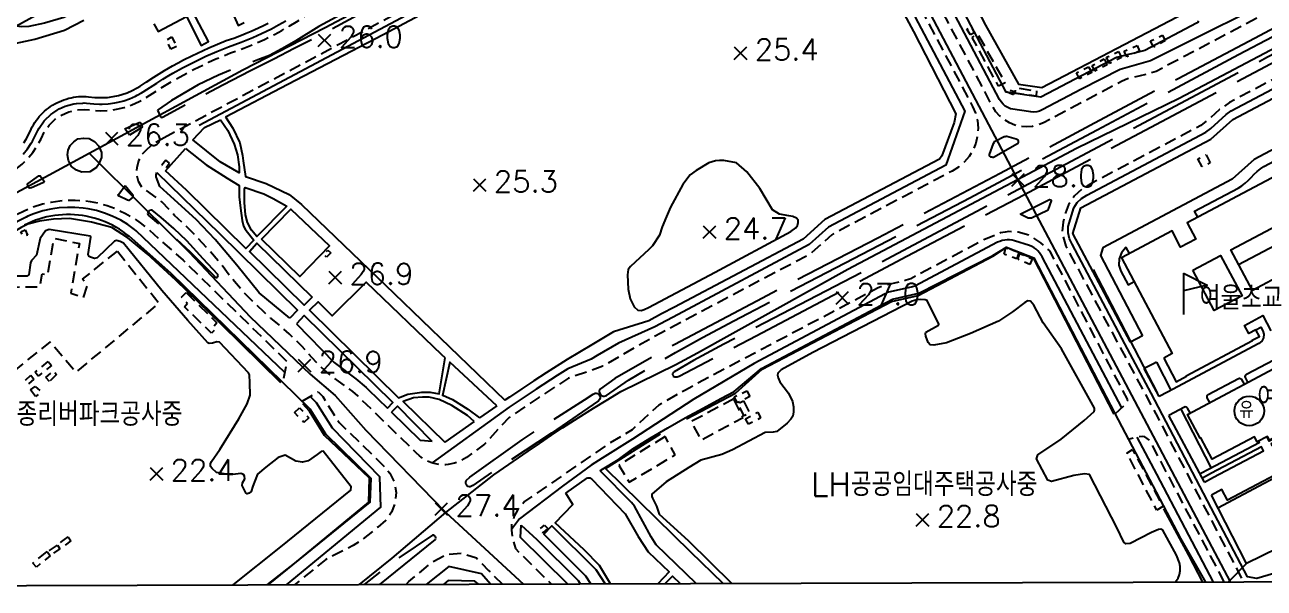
# Model space of a CAD drawing. Header units: millimetres. Extents: x 224638 to 227100, y 430787 to 433573.
# Drawn here: x 225018 to 225541, y 430787 to 431025 of the extents above; entities that cross this region are included whole.
import ezdxf

# ---------------------------------------------------------------- set-up
doc = ezdxf.new("R2010")
doc.units = ezdxf.units.MM
doc.linetypes.add('50M10', pattern=[60, 50, -10])
doc.linetypes.add('5M2P5', pattern=[7.5, 5, -2.5])
for name, color, linetype in [('A0013110', 1, 'Continuous'), ('A0013118', 1, 'Continuous'), ('A0023210', 7, 'Continuous'), ('A0033324', 1, '5M2P5'), ('A0033327', 32, 'Continuous'), ('A0053326', 32, 'Continuous'), ('B0014111', 7, 'Continuous'), ('B0014114', 7, '5M2P5'), ('B0014116', 7, '5M2P5'), ('B0014118', 7, '5M2P5'), ('B0014411', 7, 'Continuous'), ('B0014412', 7, 'Continuous'), ('B0024120', 3, 'B0024120'), ('C0523121', 1, '50M10'), ('F0017114', 7, 'Continuous'), ('F0027132', 7, 'Continuous'), ('F0027217', 7, 'Continuous'), ('H0017334', 7, 'Continuous'), ('H0049140', 7, 'Continuous'), ('H0049231', 7, 'Continuous')]:
    doc.layers.add(name, color=color, linetype=linetype)
doc.styles.add('GHS', font='romans', dxfattribs={"bigfont": 'ngsw.shx'})
doc.styles.add('HIST', font='romans.shx', dxfattribs={"bigfont": 'ngsw.shx'})
doc.styles.add('ngsw', font='romans.shx', dxfattribs={"bigfont": 'ngsw.shx'})
doc.linetypes.add('B0024120', pattern='A,10,-1.75,[133,ltypeshp.shx,S=0.75,R=0,X=0,Y=0],-3.25', length=15)

# ---------------------------------------------------------------- blocks, each defined once
blk = doc.blocks.new('B0014411')
at = {"layer": 'B0014411'}
for points in [[(0, 17.5), (10, 12.5), (0, 10)], [(0, 17.5), (0, 0)]]:
    blk.add_lwpolyline(points, dxfattribs=at)
blk = doc.blocks.new('B0014412')
at = {"layer": 'B0014412'}
blk.add_circle((0, 0), 6.25, dxfattribs=at)
at = {"layer": 'B0014412', "style": 'GHS'}
blk.add_text('유', height=7, dxfattribs=at).set_placement((-4.215, -3.007))
blk = doc.blocks.new('F0027217')
at = {"layer": 'F0027217'}
for p, q in [((-2.652, 2.652), (2.652, -2.652)), ((-2.652, -2.652), (2.652, 2.652))]:
    blk.add_line(p, q, dxfattribs=at)

msp = doc.modelspace()

# ---------------------------------------------------------------- linework, layer by layer
at = {"layer": 'A0013110', "flags": 128}
for points in [[(225102.992, 430986.182), (225129.269, 430999.872), (225169.539, 431020.807), (225327.701, 431104.923)], [(225375.446, 431055.121), (225393.192, 431022.1), (225410.94, 430987.329), (225410.322, 430983.769), (225405.072, 430969.684), (225404.067, 430968.335), (225355.809, 430942.862), (225346.598, 430934.608), (225292.308, 430905.95), (225286.93, 430903.082), (225281.575, 430900.168), (225266.589, 430895.441), (225257.459, 430890.08), (225252.278, 430886.956), (225247.123, 430883.79), (225238.167, 430878.144), (225233.086, 430874.859), (225228.034, 430871.531), (225222.723, 430867.967), (225220.858, 430866.691)], [(225513.326, 431026.381), (225512.86, 431025.804), (225512.497, 431025.559), (225490.717, 431014.081), (225478.702, 431011.14), (225446.888, 430994.375), (225432.258, 430996.459), (225413.298, 431032.436)], [(225017.923, 430975.185), (225018.901, 430976.711), (225019.779, 430978.297), (225020.994, 430980.9), (225021.477, 430981.843), (225022, 430982.765), (225022.562, 430983.663), (225023.163, 430984.536), (225023.801, 430985.382), (225024.475, 430986.199), (225025.184, 430986.987), (225025.926, 430987.743), (225026.701, 430988.467), (225027.505, 430989.156), (225028.339, 430989.81), (225029.2, 430990.427), (225030.088, 430991.007), (225030.999, 430991.547), (225031.933, 430992.048), (225032.888, 430992.508), (225033.861, 430992.926), (225034.852, 430993.302), (225035.859, 430993.634), (225036.878, 430993.922), (225037.909, 430994.167), (225038.95, 430994.366), (225039.998, 430994.52), (225041.052, 430994.629), (225042.11, 430994.692), (225043.17, 430994.709), (225044.229, 430994.681), (225045.286, 430994.606), (225047.873, 430994.317), (225049.414, 430994.226), (225051.73, 430994.235), (225053.27, 430994.339), (225055.565, 430994.641), (225057.831, 430995.115), (225059.319, 430995.527), (225061.507, 430996.284), (225063.632, 430997.205), (225065.68, 430998.284), (225066.997, 430999.089), (225069.472, 431000.756), (225072.793, 431002.887), (225077.29, 431005.617), (225080.713, 431007.58), (225083.019, 431008.847), (225085.342, 431010.081), (225088.859, 431011.87), (225093.607, 431014.137), (225096.004, 431015.22), (225099.629, 431016.779), (225103.286, 431018.26), (225106.499, 431019.35), (225109.678, 431020.533), (225111.778, 431021.373), (225113.861, 431022.253), (225116.952, 431023.649), (225118.99, 431024.63), (225121.009, 431025.65)], [(225484.65, 430891.068), (225460.399, 430937.009), (225463.74, 430947.819), (225518.578, 430976.766), (225527.79, 430985.021), (225576.146, 431010.546)], [(225089.171, 430976.384), (225094.111, 430981.591), (225100.898, 430984.849)], [(225077.694, 430963.42), (225086.119, 430972.785)], [(225130.115, 430901.311), (225117.234, 430911.903), (225107.842, 430923.56), (225098.639, 430934.366), (225090.583, 430942.858), (225078.449, 430953.88), (225075.367, 430956.806), (225074.111, 430959.717), (225073.812, 430960.771), (225073.757, 430961.627), (225074.002, 430962.629)], [(225120.965, 430788.85), (225163.944, 430823.727), (225164.399, 430833.716), (225145.262, 430852.376), (225138.765, 430862.901), (225079.974, 430920.227), (225063.604, 430934.746), (225062.329, 430935.831), (225061.01, 430936.862), (225059.649, 430937.838), (225058.249, 430938.757), (225056.812, 430939.617), (225055.341, 430940.417), (225053.838, 430941.156), (225052.306, 430941.832), (225050.747, 430942.444), (225049.164, 430942.991), (225047.56, 430943.472), (225045.938, 430943.886), (225044.299, 430944.233), (225042.648, 430944.512), (225040.987, 430944.722), (225039.318, 430944.863), (225037.645, 430944.936), (225035.97, 430944.939), (225034.297, 430944.873), (225032.628, 430944.738), (225030.966, 430944.534), (225029.313, 430944.261), (225027.674, 430943.92), (225026.05, 430943.512), (225024.444, 430943.037), (225022.859, 430942.496), (225021.298, 430941.89), (225019.763, 430941.22), (225018.257, 430940.488)], [(225261.274, 430837.246), (225268.695, 430841.658), (225274.801, 430846.231), (225282.115, 430850.65), (225289.484, 430854.976), (225296.907, 430859.209), (225304.383, 430863.348), (225311.911, 430867.392), (225317.59, 430870.362), (225329.013, 430880.095), (225384.303, 430909.28), (225395.389, 430911.739), (225426.6, 430927.672), (225432.379, 430931.191), (225443.875, 430926.662), (225478.11, 430861.05), (225505.744, 430808.429), (225516.264, 430790.03)], [(225132.874, 430898.875), (225148.796, 430882.514), (225157.926, 430875.715), (225162.299, 430872.067), (225163.16, 430871.238), (225171.319, 430863.283)], [(225496.701, 430868.238), (225490.488, 430880.007)], [(225217.444, 430864.357), (225210.064, 430859.243)], [(225190.119, 430849.29), (225185.198, 430849.75), (225173.058, 430861.587)], [(225207.886, 430857.734), (225195.552, 430849.037)], [(225515.863, 430832.135), (225500.905, 430860.273)], [(225246.471, 430827.477), (225255.716, 430833.969)], [(225546.743, 430804.286), (225533.635, 430797.906), (225518.768, 430826.654)], [(225247.276, 430789.227), (225227.403, 430808.766), (225227.644, 430814.05)], [(225209.741, 430789.115), (225208.087, 430790.423), (225196.928, 430790.609), (225195.033, 430789.071)]]:
    msp.add_lwpolyline(points, dxfattribs=at)
at = {"layer": 'A0013118', "flags": 128}
for points in [[(225072.584, 431055.671), (225075.471, 431049.513), (225047.536, 431034.699), (225034.837, 431028.056), (225026.673, 431025.561), (225020.1, 431024.161), (225017.076, 431024.097), (225014.63, 431024.385), (225030.214, 431032.947), (225053.685, 431045.572)], [(225128.823, 430948.477), (225116.169, 430935.67), (225113.999, 430938.322), (225112.254, 430941.578), (225111.464, 430944.836), (225111.076, 430950.052), (225111.066, 430955.69), (225111.144, 430956.016), (225111.363, 430956.317), (225119.234, 430953.669), (225123.161, 430951.685)], [(225118.226, 430934.538), (225130.545, 430947.235), (225146.855, 430931.778), (225134.297, 430918.791)], [(225139.558, 430910.119), (225136.196, 430906.801), (225113.093, 430929.386), (225116.176, 430932.805)], [(225195.607, 430884.582), (225194.226, 430885.849), (225162.35, 430916.436), (225147.967, 430902.198), (225142.013, 430908.181), (225138.417, 430904.561), (225176.004, 430867.705), (225179.898, 430869.277), (225185.75, 430870.081), (225189.271, 430870.115), (225193.18, 430869.381)]]:
    msp.add_lwpolyline(points, close=True, dxfattribs=at)
for points in [[(225103.623, 431035.311), (225108.384, 431024.59), (225110.835, 431025.954)], [(225072.832, 431025.375), (225074.672, 431022.15), (225086.497, 431028.462), (225092.667, 431016.127), (225095.84, 431017.869), (225089.153, 431030.359)], [(225418.63, 431034.115), (225423.572, 431024.738), (225437.405, 430999.845), (225447.217, 430998.429), (225510.501, 431031.493)], [(225012.746, 431016.812), (225022.586, 431018.871), (225035.065, 431022.612), (225043.31, 431026.828)], [(225100.898, 430984.849), (225104.002, 430980.413), (225106.654, 430974.547), (225107.991, 430970.129), (225108.763, 430965.109), (225108.738, 430962.557), (225100.699, 430967.149), (225089.171, 430976.384)], [(225102.992, 430986.182), (225106.125, 430981.334), (225109.056, 430975.173), (225110.213, 430969.796), (225110.487, 430967.561), (225111.485, 430960.946), (225120.191, 430958.02), (225129.875, 430953.388), (225135.013, 430949.217), (225174.069, 430911.618), (225220.858, 430866.691)], [(225513.033, 430943.764), (225511.674, 430946.329), (225530.08, 430956.084), (225531.561, 430957.067), (225532.974, 430958.147), (225534.311, 430959.319), (225535.568, 430960.577), (225536.766, 430961.909), (225538.07, 430963.137), (225539.472, 430964.253), (225540.962, 430965.248), (225573.084, 430982.273)], [(225086.119, 430972.785), (225094.822, 430965.955), (225103.721, 430960.261), (225108.711, 430957.179), (225108.829, 430952.449), (225109.301, 430947.594), (225109.966, 430942.366), (225110.534, 430940.072), (225111.305, 430938.816), (225113.797, 430935.498), (225114.995, 430934.198), (225111.57, 430930.655), (225086.571, 430955.207), (225077.694, 430963.42)], [(225074.002, 430962.629), (225100.652, 430936.867), (225133.357, 430904.619), (225130.115, 430901.311)], [(225530.268, 430923.852), (225558.737, 430938.94), (225559.029, 430939.174), (225559.215, 430939.498), (225559.269, 430939.868), (225559.184, 430940.232), (225556.622, 430945.067)], [(225484.212, 430928.489), (225482.853, 430931.053), (225482.559, 430930.897), (225480.814, 430928.83), (225479.857, 430926.3), (225479.797, 430923.596), (225480.642, 430921.026), (225483.655, 430915.341), (225486.214, 430916.698)], [(225171.319, 430863.283), (225173.572, 430865.659), (225136.116, 430902.327), (225132.874, 430898.875)], [(225489.761, 430893.777), (225484.65, 430891.068)], [(225537.596, 430896.361), (225539.625, 430897.437), (225540.419, 430895.938), (225540.878, 430894.461), (225540.736, 430892.921), (225540.016, 430891.553), (225538.827, 430890.564), (225500.224, 430870.105), (225496.701, 430868.238)], [(225534.202, 430874.241), (225533.148, 430876.23), (225533.036, 430876.604), (225533.075, 430876.992), (225533.26, 430877.336), (225533.563, 430877.582), (225545.101, 430883.697), (225547.345, 430884.369), (225549.675, 430884.132), (225551.737, 430883.02), (225553.217, 430881.204), (225564.158, 430860.56), (225543.205, 430849.455), (225542.221, 430851.312)], [(225217.444, 430864.357), (225197.64, 430882.715), (225194.551, 430868.725), (225194.688, 430868.753), (225198.752, 430866.923), (225205.159, 430862.858), (225210.064, 430859.243)], [(225495.618, 430882.726), (225494.345, 430882.051), (225490.488, 430880.007)], [(225518.129, 430865.722), (225517.075, 430867.711), (225516.963, 430868.085), (225517.002, 430868.474), (225517.187, 430868.817), (225517.49, 430869.064), (225530.204, 430875.802), (225530.578, 430875.914), (225530.966, 430875.874), (225531.31, 430875.689), (225531.556, 430875.386), (225532.61, 430873.397)], [(225207.886, 430857.734), (225205.041, 430860.285), (225198.468, 430864.432), (225193.133, 430866.989), (225188.833, 430867.974), (225186.047, 430868.023), (225182.278, 430867.633), (225177.904, 430866.129), (225195.552, 430849.037)], [(225190.119, 430849.29), (225175.473, 430864.209), (225173.058, 430861.587)], [(225509.801, 430861.308), (225508.746, 430863.297), (225508.5, 430863.6), (225508.156, 430863.785), (225507.768, 430863.825), (225507.394, 430863.713), (225500.905, 430860.273)], [(225560.427, 430841.969), (225554.209, 430853.702), (225544.037, 430848.311), (225544.458, 430847.517), (225553.923, 430852.533), (225556.921, 430846.875), (225555.684, 430846.219), (225558.073, 430841.71), (225525.627, 430824.513), (225523.237, 430829.022), (225518.768, 430826.654)], [(225538.596, 430849.391), (225538.924, 430848.772), (225517.891, 430837.624), (225514.036, 430835.581)], [(225515.863, 430832.135), (225519.717, 430834.178), (225540.75, 430845.325), (225539.861, 430847.003), (225518.828, 430835.856), (225514.973, 430833.813)], [(225301.45, 430789.389), (225284.68, 430805.75), (225282.558, 430809.042), (225275.527, 430822.076), (225274.2, 430823.56), (225261.171, 430836.752), (225261.274, 430837.246)], [(225255.716, 430833.969), (225256.719, 430833.97), (225257.435, 430833.411), (225271.519, 430818.834), (225276.996, 430809.291), (225281.285, 430802.728), (225290.085, 430794.271), (225285.3, 430789.34)], [(225265.436, 430789.281), (225260.688, 430796.95), (225254.269, 430803.536), (225242.012, 430814.988), (225249.532, 430822.642), (225246.471, 430827.477)], [(225227.644, 430814.05), (225234.244, 430807.931), (225251.68, 430790.712), (225252.6, 430789.243)], [(225257.066, 430789.256), (225254.964, 430792.568), (225237.306, 430810.148), (225240.57, 430813.711), (225259.247, 430795.367), (225263.088, 430789.274)], [(225288.477, 430789.35), (225291.543, 430792.502), (225294.81, 430789.369)]]:
    msp.add_lwpolyline(points, dxfattribs=at)
at = {"layer": 'A0023210', "flags": 128}
for points in [[(224720.206, 430787.653), (225009.918, 430951.529), (225045.536, 430970.832), (225110.318, 431005.942), (225145.071, 431023.805), (225318.41, 431115.567), (225346.945, 431130.611), (225426.929, 431172.781), (225646.639, 431287.271)], [(225346.945, 431130.611), (225375.719, 431076.011), (225437.085, 430959.756), (225526.659, 430790.061)], [(225159.523, 430788.965), (225173.287, 430800.112), (225195.918, 430819.312), (225216.232, 430835.23), (225230.672, 430845.236), (225235.421, 430848.487), (225240.502, 430851.901), (225245.161, 430854.975), (225250.152, 430858.21), (225258.238, 430863.323), (225263.539, 430866.594), (225269.787, 430870.365), (225292.979, 430881.758), (225302.11, 430886.671), (225365.45, 430921.944), (225437.085, 430959.756), (225461.932, 430972.872), (225505.249, 430994.041), (225726.455, 431110.807)], [(225045.536, 430970.832), (225068.188, 430948.351), (225087.65, 430929.037), (225113.434, 430901.81), (225138.713, 430877.715), (225149.228, 430868.611), (225162.243, 430853.975), (225195.165, 430819.986), (225195.918, 430819.312), (225228.726, 430789.171)]]:
    msp.add_lwpolyline(points, dxfattribs=at)
at = {"layer": 'A0033324', "flags": 128}
for points in [[(224682.39, 430787.54), (224682.931, 430789.039), (224684.209, 430792.16), (224685.771, 430795.13), (224687.617, 430797.952), (224689.952, 430800.382), (224692.488, 430802.582), (224695.251, 430804.514), (224698.308, 430805.928), (224701.47, 430807.055), (224704.753, 430807.821), (224708.113, 430808.026), (224711.469, 430807.926), (224714.802, 430807.415), (224718.113, 430806.781), (224721.461, 430806.397), (224724.832, 430806.35), (224728.189, 430806.654), (224731.498, 430807.294), (224734.726, 430808.26), (224737.842, 430809.544), (224740.835, 430811.094), (225011.781, 430962.145), (225014.6, 430963.992), (225017.219, 430966.113), (225019.612, 430968.487), (225021.754, 430971.089), (225023.624, 430973.893), (225025.203, 430976.87), (225026.691, 430979.893), (225028.657, 430982.627), (225031.075, 430984.971), (225033.869, 430986.851), (225036.951, 430988.208), (225040.224, 430989), (225043.585, 430989.202), (225046.94, 430988.879), (225050.306, 430988.708), (225053.674, 430988.853), (225057.013, 430989.312), (225060.294, 430990.081), (225063.49, 430991.154), (225066.571, 430992.52), (225069.511, 430994.169), (225075.147, 430997.871), (225078.014, 430999.645), (225080.914, 431001.365), (225086.809, 431004.638), (225089.802, 431006.191), (225095.873, 431009.126), (225098.949, 431010.507), (225105.105, 431013.067), (225110.695, 431015.032), (225115.094, 431016.797), (225119.421, 431018.732), (225123.669, 431020.834), (225126.8, 431022.518), (225129.881, 431024.292), (225132.909, 431026.155), (225137.872, 431029.391), (225141.975, 431031.763), (225314.899, 431123.043), (225318.414, 431125.184), (225321.64, 431127.74), (225324.527, 431130.672), (225327.034, 431133.935), (225329.121, 431137.482), (225331.066, 431141.106), (225333.694, 431144.266), (225336.94, 431146.786), (225340.652, 431148.549), (225344.657, 431149.473), (225348.766, 431149.514), (225352.85, 431148.996), (225356.964, 431148.916), (225361.057, 431149.341), (225365.068, 431150.264), (225368.934, 431151.672), (225372.534, 431153.649), (225375.981, 431155.902), (225383.025, 431160.167), (225390.258, 431164.102), (225393.941, 431165.943), (225401.429, 431169.369), (225405.237, 431170.934), (225409.114, 431172.32), (225412.943, 431173.836), (225416.717, 431175.48), (225420.435, 431177.251), (225424.09, 431179.146), (225427.679, 431181.164), (225431.199, 431183.301), (225438.08, 431187.823), (225441.63, 431189.909), (225445.259, 431191.854), (226038.823, 431505.171), (226133.366, 431555.13), (226141.853, 431559.87), (226148.156, 431563.534), (226156.474, 431568.565), (226162.646, 431572.445), (226172.803, 431579.114), (226182.793, 431586.032), (226188.7, 431590.305), (226190.571, 431591.856), (226192.32, 431593.542), (226193.849, 431595.427), (226196.722, 431599.34), (226198.87, 431603.7), (226199.682, 431605.98), (226201.008, 431610.655), (226202.817, 431615.166), (226204.067, 431617.22), (226207.121, 431620.997), (226211.125, 431623.752), (226213.287, 431624.804), (226217.917, 431626.284), (226222.752, 431626.767), (226225.144, 431627.16), (226229.864, 431628.321), (226234.304, 431630.291), (226236.432, 431631.444), (226240.419, 431634.224), (226242.213, 431635.859), (226245.722, 431639.222), (226254.241, 431647.886), (226262.531, 431656.77), (226268.989, 431664.036), (226275.299, 431671.43), (226281.452, 431678.955), (226285.968, 431684.68), (226293.283, 431694.382), (226300.341, 431704.273), (226380.455, 431819.96), (226386.69, 431834.233), (226403.447, 431858.429), (226414.615, 431869.286), (226424.477, 431883.069), (226430.82, 431892.005), (226472.169, 431952.426), (226482.986, 431967.946), (226495.338, 431987.244), (226497.453, 431992.461), (226497.933, 431996.209), (226498.054, 431997.801), (226498.147, 432000.086), (226498.066, 432002.394), (226497.886, 432004.702), (226497.656, 432007.278), (226497.395, 432010.567), (226497.566, 432012.603), (226498.079, 432015.034), (226499.29, 432018.459), (226501.916, 432022.253), (226505.454, 432025.689), (226510.176, 432028.157), (226514.775, 432029.946), (226519.707, 432032.631), (226523.064, 432035.709), (226526.847, 432041.331), (226534.526, 432056.5), (226556.938, 432102.596), (226581.913, 432157.264), (226585.314, 432171.778), (226598.131, 432200.068), (226606.149, 432210.201), (226617.015, 432234.738), (226626.861, 432257.918), (226627.427, 432260.213), (226627.666, 432263.303), (226627.706, 432266.672), (226627.75, 432268.355), (226627.442, 432271.441), (226626.356, 432275.749), (226625.844, 432279.186), (226625.789, 432280.996), (226625.932, 432282.629), (226626.943, 432287.059), (226629.616, 432292.065), (226633.514, 432295.937), (226638.965, 432299.512), (226644.5, 432302.395), (226648.203, 432306.02), (226651.07, 432310.385), (226660.081, 432329.48), (226677.773, 432368.922), (226695.062, 432406.972), (226711.61, 432442.216), (226728.098, 432473.968), (226752.377, 432515.869), (226756.079, 432527.401), (226772.362, 432552.724), (226783.46, 432564.49), (226808.383, 432603.128), (226820.824, 432622.914), (226821.484, 432624.92), (226822.075, 432627.259), (226822.274, 432629.02), (226822.485, 432631.327), (226822.654, 432633.472), (226822.446, 432636.59), (226822.263, 432639.484), (226822.181, 432641.753), (226822.469, 432645.326), (226823.509, 432649.01), (226825.422, 432652.843), (226828.217, 432656.282), (226831.569, 432658.873), (226835.765, 432661.038), (226842.031, 432663.363), (226847.295, 432666.062), (226850.84, 432668.96), (226856.844, 432677.839), (226880.028, 432713.964)], [(225700.697, 431175.972), (225703.612, 431175.076), (225704.643, 431174.149), (225711.544, 431160.97), (225719.683, 431154.521), (225725.965, 431141.268), (225726.564, 431137.409), (225726.208, 431134.702), (225725.223, 431131.295), (225724.282, 431128.595), (225723.276, 431126.036), (225718.319, 431122.909), (225556.954, 431037.731), (225495.452, 431005.266), (225493.097, 431004.491), (225483.405, 431002.111), (225481.138, 431001.103), (225448.034, 430983.643), (225445.736, 430982.674), (225443.313, 430982.092), (225440.832, 430981.865), (225438.347, 430982.057), (225435.916, 430982.601), (225433.611, 430983.548), (225431.484, 430984.844), (225429.546, 430986.408), (225427.918, 430988.295), (225426.568, 430990.39), (225380.071, 431078.475), (225378.712, 431081.376), (225385.771, 431085.102)], [(225746.375, 431090.645), (225745.289, 431095.555), (225740.026, 431097.526), (225736.439, 431097.907), (225734.931, 431097.829), (225732.375, 431096.921), (225694.367, 431077.936), (225685.18, 431076.016), (225526.399, 430992.202), (225522.258, 430989.162), (225518.405, 430985.709), (225514.399, 430982.475), (225468.615, 430958.242), (225464.534, 430955.881), (225461.109, 430952.852), (225458.477, 430948.966), (225457.19, 430945.68), (225456.238, 430941.688), (225455.831, 430937.294), (225457.375, 430931.63), (225496.162, 430859.385), (225524.793, 430804.521), (225531.909, 430790.867), (225532.675, 430790.079)], [(224742.244, 430787.719), (224743.654, 430788.997), (224747.354, 430791.233), (224923.267, 430893.088), (225014.794, 430944.88), (225018.078, 430946.563), (225021.485, 430947.98), (225025.873, 430949.394), (225029.469, 430950.219), (225033.121, 430950.749), (225036.801, 430950.998), (225039.567, 430951.02), (225043.25, 430950.784), (225045.99, 430950.402), (225049.607, 430949.68), (225053.16, 430948.684), (225056.622, 430947.407), (225060.789, 430945.436), (225063.985, 430943.592), (225067.027, 430941.504), (225070.59, 430938.575), (225085.083, 430925.721), (225128.951, 430882.946), (225127.135, 430874.241)], [(225478.183, 430860.91), (225482.241, 430864.628), (225482.781, 430865.403), (225483.493, 430866.838), (225450.62, 430929.661), (225446.901, 430932.946), (225442.016, 430936.234), (225437.26, 430937.516), (225433.349, 430937.741), (225431.884, 430937.559), (225429.797, 430937.219), (225422.783, 430934.259), (225392.036, 430917.885), (225390.064, 430917.229), (225379.906, 430914.736), (225378.012, 430913.875), (225307.713, 430876.767), (225296.67, 430870.808), (225285.737, 430864.648), (225274.44, 430854.207), (225264.236, 430848.068), (225229.096, 430823.918), (225226.164, 430820.362), (225224.803, 430817.735), (225223.619, 430814.767), (225223.553, 430811.956), (225224.099, 430807.892), (225225.315, 430804.098), (225240.308, 430789.206)], [(225135.373, 430866.209), (225142.025, 430870.197), (225144.045, 430868.228), (225148.547, 430860.906), (225150.937, 430857.318), (225169.527, 430839.191), (225172.333, 430835.912), (225174.206, 430832.029), (225174.96, 430827.783), (225174.575, 430823.486), (225173.029, 430819.457), (225170.471, 430815.984), (225167.193, 430813.164), (225160.473, 430807.71), (225156.864, 430805.366), (225145.28, 430799.506), (225132.141, 430788.883)], [(225524.187, 430790.054), (225518.467, 430801.1), (225492.771, 430849.751), (225490.744, 430851.3), (225489.911, 430851.351), (225488.053, 430851.218), (225483.826, 430850.166)], [(225179.178, 430789.024), (225180.266, 430790.288), (225190.452, 430798.554), (225196.184, 430801.645), (225202.668, 430802.226), (225208.844, 430800.166), (225213.928, 430794.936), (225219.856, 430789.145)]]:
    msp.add_lwpolyline(points, dxfattribs=at)
msp.add_lwpolyline([(225077.142, 430977.43), (225325.721, 431110.09), (225328.656, 431111.329), (225331.725, 431112.184), (225334.877, 431112.642), (225338.062, 431112.695), (225341.228, 431112.343), (225344.324, 431111.591), (225347.298, 431110.452), (225350.104, 431108.944), (225352.695, 431107.091), (225355.03, 431104.923), (225357.07, 431102.477), (225358.791, 431099.796), (225373.371, 431075.089), (225418.035, 430990.532), (225419.287, 430987.605), (225420.086, 430984.525), (225420.385, 430981.357), (225420.164, 430978.182), (225419.475, 430975.075), (225418.257, 430972.134), (225416.627, 430969.4), (225414.556, 430966.984), (225412.142, 430964.91), (225409.426, 430963.253), (225358.704, 430936.438), (225351.583, 430930.056), (225349.137, 430928.032), (225295.576, 430899.76), (225286.623, 430894.952), (225278.741, 430890.582), (225270.916, 430886.112), (225262.159, 430880.955), (225247.702, 430875.904), (225235.08, 430867.798), (225222.632, 430859.43), (225212.258, 430848.164), (225204.611, 430842.59), (225202.232, 430841.14), (225200.521, 430840.414), (225199.638, 430840.124), (225196.907, 430839.572), (225195.981, 430839.488), (225194.123, 430839.501), (225192.276, 430839.715), (225190.47, 430840.153), (225189.587, 430840.447), (225187.882, 430841.186), (225187.068, 430841.634), (225185.512, 430842.651), (225184.792, 430843.24), (225183.423, 430844.497), (225158.755, 430868.483), (225156.64, 430870.302), (225155.167, 430871.437), (225150.593, 430874.632), (225148.363, 430876.308), (225144.795, 430879.29), (225141.434, 430882.503), (225139.523, 430884.535), (225135.211, 430889.411), (225129.92, 430894.641), (225125.775, 430898.374), (225122.162, 430901.301), (225119.342, 430903.726), (225114.592, 430908.176), (225111.35, 430911.509), (225107.635, 430915.671), (225104.689, 430919.268), (225101.341, 430923.731), (225095.922, 430930.108), (225091.505, 430934.89), (225086.251, 430940.156), (225081.479, 430944.583), (225076.136, 430950.255), (225067.706, 430956.502), (225066.332, 430958.857), (225065.591, 430961.692), (225065.696, 430964.826), (225066.453, 430967.703), (225067.993, 430970.538), (225069.678, 430972.168), (225072.374, 430974.706)], close=True, dxfattribs=at)
at = {"layer": 'A0033327', "flags": 128}
for points in [[(225725.078, 431130.877), (225716.62, 431125.937), (225555.65, 431041), (225493.085, 431009.674), (225480.317, 431006.023), (225464.013, 430997.739), (225447.461, 430989.009), (225446.312, 430988.525), (225445.101, 430988.234), (225443.86, 430988.12), (225442.618, 430988.216), (225434.087, 430989.53), (225432.935, 430990.004), (225431.871, 430990.652), (225430.902, 430991.434), (225430.088, 430992.377), (225429.413, 430993.425), (225383.676, 431080.14), (225382.242, 431083.239)], [(225091.873, 430982.561), (225327.109, 431107.704)], [(225643.006, 430845.018), (225588.45, 430815.704), (225547.517, 430794.389), (225537.898, 430791.496), (225534.053, 430792.242), (225523.841, 430811.487), (225520.283, 430818.314), (225493.325, 430869.696), (225482.281, 430890.468), (225460.126, 430932.438), (225458.986, 430934.758), (225458.374, 430937.264), (225458.434, 430939.843), (225460.813, 430947.725), (225462.122, 430949.948), (225463.975, 430951.742), (225466.19, 430953.07), (225516.488, 430979.62), (225518.491, 430981.237), (225525.024, 430987.091), (225527.094, 430988.611), (225685.991, 431072.631), (225699.425, 431076.157), (225741, 431097.161)], [(225370.13, 431073.202), (225414.852, 430988.507), (225406.746, 430965.794), (225357.257, 430939.65), (225349.09, 430932.332), (225293.942, 430902.855), (225284.099, 430897.56), (225268.752, 430890.776), (225259.809, 430885.517), (225257.218, 430883.955), (225247.412, 430879.847), (225242.934, 430877.024), (225234.083, 430871.328), (225231.557, 430869.665), (225222.678, 430863.699), (225220.038, 430861.893), (225190.128, 430840.267)], [(225017.646, 430970.413), (225019.485, 430972.647), (225021.105, 430975.044), (225021.561, 430975.827), (225022.491, 430977.584), (225023.842, 430980.397), (225024.346, 430981.329), (225024.627, 430981.778), (225026.229, 430984.004), (225026.566, 430984.413), (225027.292, 430985.185), (225028.888, 430986.719), (225029.29, 430987.063), (225030.138, 430987.699), (225031.978, 430988.929), (225032.901, 430989.449), (225035.406, 430990.567), (225036.405, 430990.921), (225039.067, 430991.583), (225040.111, 430991.76), (225042.848, 430991.947), (225043.377, 430991.955), (225044.436, 430991.904), (225047.407, 430991.598), (225049.86, 430991.467), (225051.018, 430991.472), (225053.472, 430991.596), (225056.289, 430991.976), (225057.047, 430992.125), (225059.063, 430992.598), (225060.175, 430992.921), (225062.499, 430993.719), (225065.101, 430994.863), (225065.789, 430995.214), (225067.595, 430996.227), (225068.254, 430996.629), (225073.97, 431000.379), (225076.523, 431001.957), (225079.102, 431003.491), (225080.814, 431004.472), (225084.914, 431006.743), (225089.331, 431009.031), (225094.74, 431011.631), (225099.289, 431013.643), (225104.196, 431015.664), (225109.658, 431017.58), (225114.477, 431019.525), (225118.187, 431021.191), (225122.339, 431023.242), (225125.399, 431024.885), (225128.411, 431026.617)], [(225127.993, 430878.355), (225065.316, 430938.125), (225064.678, 430938.667), (225061.817, 430940.715), (225058.801, 430942.527), (225055.23, 430944.282), (225051.953, 430945.564), (225048.584, 430946.576), (225045.144, 430947.317), (225042.949, 430947.648), (225039.443, 430947.942), (225036.386, 430947.969), (225032.874, 430947.743), (225030.217, 430947.377), (225029.391, 430947.24), (225025.961, 430946.453), (225022.172, 430945.238), (225019.688, 430944.227), (225018.921, 430943.892), (225015.789, 430942.287), (224744.849, 430787.727)], [(225480.981, 430863.473), (225447.421, 430927.052), (225446.897, 430927.957), (225446.291, 430928.809), (225445.6, 430929.592), (225444.831, 430930.299), (225443.993, 430930.922), (225443.093, 430931.454), (225442.144, 430931.89), (225435.749, 430933.893), (225434.73, 430934.129), (225433.691, 430934.243), (225432.646, 430934.255), (225431.606, 430934.157), (225430.582, 430933.951), (225429.584, 430933.64), (225428.625, 430933.226), (225393.712, 430914.812), (225392.726, 430914.484), (225382.104, 430912.008), (225381.157, 430911.577), (225325.981, 430882.095), (225300.527, 430867.078), (225274.621, 430850.219), (225261.915, 430842.289), (225257.253, 430839.268), (225245.194, 430830.445), (225226.979, 430816.704), (225223.56, 430812.231)], [(225128.701, 430788.873), (225168.486, 430821.592), (225168.072, 430834.383), (225148.1, 430854.847), (225141.405, 430865.565), (225138.662, 430868.181)], [(225519.744, 430790.04), (225495.769, 430835.459), (225487.521, 430851.085)], [(225214.798, 430789.13), (225210.977, 430793.537), (225197.142, 430796.603), (225187.695, 430789.049)]]:
    msp.add_lwpolyline(points, dxfattribs=at)
at = {"layer": 'A0053326', "flags": 128}
for points in [[(225062.518, 430978.324), (225060.684, 430980.929), (225060.777, 430981.152), (225066.523, 430983.71), (225067.039, 430983.699), (225067.35, 430983.436), (225067.894, 430982.019), (225067.784, 430981.683)], [(225048.593, 430964.82), (225045.848, 430962.938), (225042.439, 430962.817), (225040.104, 430963.589), (225038.06, 430965.255), (225036.722, 430967.706), (225036.42, 430970.055), (225036.652, 430972.084), (225037.526, 430974.104), (225039.078, 430975.611), (225040.77, 430976.814), (225043.06, 430977.198), (225045.545, 430977.046), (225047.808, 430975.658), (225049.539, 430973.809), (225050.635, 430971.139), (225050.676, 430968.964), (225049.4, 430965.987)], [(225430.819, 430977.487), (225431.431, 430977.851), (225431.801, 430977.886), (225432.204, 430977.966), (225432.548, 430977.968), (225436.511, 430976.831), (225436.95, 430976.618), (225437.266, 430975.987), (225437.266, 430975.959), (225437.268, 430975.663), (225437.265, 430975.258), (225437.022, 430974.684), (225426.825, 430968.998), (225426.602, 430968.997), (225426.189, 430969.06), (225425.87, 430969.159), (225425.26, 430969.662), (225425.2, 430969.945), (225425.252, 430970.29), (225426.847, 430974.837), (225427.309, 430975.608), (225427.521, 430975.848), (225428.199, 430976.187)], [(225021.154, 430956.184), (225020.496, 430956.042), (225020.054, 430956.232), (225019.844, 430956.537), (225019.44, 430957.545), (225019.517, 430957.839), (225019.774, 430958.058), (225024.214, 430961.185), (225024.834, 430961.311), (225026.465, 430958.969), (225026.451, 430958.493), (225026.017, 430958.266)], [(225060.704, 430957.184), (225063.872, 430953.204), (225063.96, 430952.635), (225063.88, 430952.309), (225062.236, 430950.863), (225061.622, 430950.958), (225058.145, 430952.74), (225057.782, 430952.967), (225057.837, 430953.314), (225057.99, 430953.454)], [(225438.097, 430945.034), (225450.485, 430951.3), (225451.016, 430951.2), (225451.171, 430950.971), (225451.171, 430950.69), (225450.009, 430947.245), (225449.699, 430946.625), (225442.92, 430943.42), (225442.274, 430943.369), (225441.465, 430943.393)]]:
    msp.add_lwpolyline(points, close=True, dxfattribs=at)
msp.add_lwpolyline([(225586.516, 430790.24), (225668.679, 430833.99), (225672.845, 430836.188), (225831.729, 430920.027), (225823.102, 430945.787), (225767.016, 430915.801), (225729.818, 430895.938), (225664.178, 430862.093), (225658.8, 430860.47), (225656.276, 430857.319), (225653.869, 430856.033), (225640.637, 430848.967), (225624.6, 430840.403), (225590.346, 430822.395), (225586.037, 430820.108), (225557.019, 430804.903), (225546.743, 430804.286), (225533.635, 430797.906), (225526.003, 430790.059)], dxfattribs=at)
at = {"layer": 'B0014111', "flags": 128}
for points in [[(225582.082, 430980.36), (225508.569, 430941.398), (225512.177, 430934.591), (225505.811, 430931.217), (225502.203, 430938.025), (225480.896, 430926.732), (225502.31, 430886.329), (225498.685, 430884.407)], [(225550.333, 430920.501), (225536.055, 430912.933), (225527.012, 430929.996), (225553.844, 430944.218)], [(225498.685, 430884.407), (225503.98, 430874.417), (225508.356, 430876.736), (225508.215, 430877.002), (225536.109, 430891.785), (225536.039, 430891.918), (225539.093, 430893.537), (225537.596, 430896.361), (225534.542, 430894.742), (225532.712, 430898.195), (225540.492, 430902.318), (225543.889, 430895.908)]]:
    msp.add_lwpolyline(points, dxfattribs=at)
for points in [[(225510.965, 430921.492), (225522.68, 430927.7), (225531.723, 430910.637), (225520.009, 430904.429)], [(225549.276, 430882.23), (225560.006, 430861.984), (225552.58, 430858.048), (225553.939, 430855.484), (225543.241, 430849.814), (225542.397, 430851.405), (225538.065, 430849.109), (225536.941, 430851.231), (225519.17, 430841.813), (225514.391, 430850.831), (225513.993, 430850.62), (225508.651, 430860.699)]]:
    msp.add_lwpolyline(points, close=True, dxfattribs=at)
at = {"layer": 'B0014114', "flags": 128}
msp.add_lwpolyline([(225057.497, 430929.537), (225074.855, 430907.555), (225039.843, 430878.437), (225029.005, 430891.26), (224955.978, 430832.413), (224951.906, 430837.623), (224921.787, 430815.389), (224911.055, 430828.413), (224910.17, 430829.114), (224905.447, 430829.682), (224905.73, 430839.093), (224907.051, 430850.653), (224910.477, 430850.413), (224912.111, 430863.165), (224924.651, 430860.779), (224951.032, 430881.407), (224951.544, 430883.694), (224964.484, 430883.525), (224965.54, 430889.415), (224968.15, 430889.041), (224970.562, 430903.233), (224977.377, 430902.122), (224977.371, 430904.012), (224998.128, 430920.659), (225000.947, 430917.057), (225005.84, 430920.84), (225010.591, 430914.385), (225024.624, 430914.464), (225025.733, 430919.873), (225028.084, 430919.551), (225030.63, 430934.933), (225041.413, 430932.73), (225037.721, 430911.752), (225043.146, 430910.009), (225044.718, 430915.112), (225042.711, 430917.687)], close=True, dxfattribs=at)
at = {"layer": 'B0014116', "flags": 128}
for points in [[(225082.33, 431015.789), (225080.005, 431014.642), (225078.014, 431018.46), (225080.301, 431019.811)], [(225079.39, 430966.545), (225077.882, 430967.885), (225076.083, 430965.749), (225077.666, 430964.363)], [(225516.525, 430970.124), (225518.321, 430966.697), (225514.891, 430965.065), (225513.11, 430968.367)], [(225146.169, 430929.987), (225147.357, 430928.779), (225145.605, 430927.021), (225144.397, 430928.114)], [(225237.571, 430814.026), (225238.872, 430812.653), (225236.77, 430810.701), (225235.348, 430812.144)]]:
    msp.add_lwpolyline(points, close=True, dxfattribs=at)
at = {"layer": 'B0014118', "flags": 128}
for points in [[(225418.702, 431021.46), (225417.142, 431020.719), (225415.714, 431023.059), (225417.448, 431024.098)], [(225431.759, 431000.384), (225429.071, 430998.979), (225417.932, 431019.601), (225420.215, 431021.096)], [(225498.168, 431020.512), (225499.301, 431018.162), (225494.35, 431015.556), (225493.172, 431018.152)], [(225479.638, 431013.613), (225480.878, 431011.08), (225475.752, 431008.658), (225474.604, 431011.228)], [(225487.491, 431016.149), (225488.399, 431013.783), (225483.13, 431011.392), (225481.982, 431013.87)], [(225473.573, 431010.538), (225474.828, 431008.012), (225469.661, 431005.4), (225468.512, 431007.751)], [(225466.993, 431007.184), (225468.395, 431004.742), (225463.098, 431002.196), (225461.855, 431004.669)], [(225435.611, 430996.736), (225435.264, 430995.463), (225432.024, 430996.79), (225432.495, 430997.829)], [(225445.048, 430997.04), (225444.831, 430994.797), (225435.972, 430996.097), (225436.266, 430998.372)], [(225016.684, 430937.628), (225018.469, 430938.524), (225019.455, 430936.286), (225017.903, 430935.493)], [(225437.531, 430929.122), (225436.703, 430926.332), (225431.325, 430928.168), (225432.111, 430930.902)], [(225443.223, 430926.277), (225442.209, 430923.884), (225437.094, 430926.186), (225437.999, 430928.526)], [(225086.412, 430912.02), (225099.372, 430899.335), (225097.464, 430896.977), (225098.285, 430896.158), (225097.097, 430894.967), (225085.74, 430905.986), (225086.909, 430907.516), (225084.464, 430910.089)], [(225028.272, 430883.028), (225029.653, 430881.276), (225023.985, 430876.851), (225022.774, 430878.493)], [(225028.778, 430874.57), (225027.233, 430876.227), (225030.429, 430879.103), (225031.762, 430877.451)], [(225020.846, 430877.221), (225022.102, 430875.501), (225019.738, 430873.457), (225018.474, 430875.02)], [(225020.775, 430871.106), (225022.753, 430872.458), (225024.74, 430870.724), (225025.251, 430869.907), (225022.868, 430868.232)], [(225317.368, 430867.225), (225299.395, 430857.617), (225303.579, 430849.902), (225321.27, 430859.389)], [(225322.864, 430870.555), (225324.098, 430868.219), (225318.902, 430865.61), (225317.546, 430868.126)], [(225132.097, 430861.5), (225134.273, 430863.508), (225138.11, 430859.301), (225136.056, 430857.242)], [(225321.513, 430866.433), (225324.121, 430861.214), (225321.766, 430860.047), (225319.156, 430865.242)], [(225323.534, 430856.533), (225322.281, 430858.794), (225327.548, 430861.607), (225328.666, 430859.197)], [(225288.414, 430851.337), (225268.906, 430839.351), (225273.235, 430832.056), (225292.663, 430843.713)], [(225498.253, 430821.905), (225495.747, 430820.317), (225483.141, 430844.407), (225485.583, 430845.919)], [(225032.199, 430805.569), (225033.131, 430804.029), (225029.734, 430801.75), (225028.772, 430803.365)], [(225036.708, 430809.098), (225037.754, 430807.416), (225034.822, 430805.108), (225033.53, 430806.834)], [(225027.733, 430802.85), (225028.998, 430801.083), (225023.244, 430796.352), (225021.735, 430798.047)]]:
    msp.add_lwpolyline(points, close=True, dxfattribs=at)
at = {"layer": 'B0024120', "flags": 128}
for points in [[(225574.662, 430849.287), (225639.507, 430883.654), (225617.334, 430925.491), (225585.411, 430985.724), (225584.377, 430985.176), (225582.367, 430986.415), (225580.159, 430987.254), (225577.833, 430987.664), (225575.472, 430987.63), (225573.158, 430987.154), (225570.976, 430986.251), (225536.794, 430968.135), (225527.591, 430959.86), (225473.025, 430930.941), (225472.022, 430927.675), (225489.761, 430893.777)], [(225126.367, 430874.033), (225101.152, 430898.67), (225082.003, 430917.207), (225069.976, 430928.372), (225061.879, 430935.184), (225055.07, 430939.449), (225046.522, 430941.787), (225037.262, 430943.246), (225030.405, 430943.015), (225024.606, 430942.076), (225019.639, 430940.815), (225016.873, 430939.473), (224990.729, 430923.838), (224964.783, 430908.97), (224936.611, 430893.764), (224920.466, 430884.393)], [(225297.408, 430858.753), (225318.063, 430869.708), (225329.286, 430879.696), (225383.846, 430908.337), (225395.15, 430910.826), (225426.573, 430927.412), (225432.371, 430931.119), (225435.539, 430929.784)], [(225437.484, 430928.964), (225443.72, 430926.336), (225477.669, 430860.812)], [(225496.105, 430869.759), (225469.065, 430921.703)], [(225495.618, 430882.726), (225501.681, 430870.877)], [(225120.597, 430788.849), (225132.21, 430798.011), (225163.507, 430823.741), (225163.766, 430833.863), (225144.682, 430851.866), (225138.491, 430862.063), (225135.57, 430865.139)], [(225505.893, 430862.918), (225518.713, 430838.06)], [(225312.901, 430789.423), (225299.213, 430802.68), (225263.198, 430837.896), (225286.467, 430852.517)], [(225521.513, 430821.345), (225560.603, 430842.064), (225571.032, 430847.591)], [(225498.622, 430820.907), (225509.193, 430801.361), (225515.102, 430790.027)]]:
    msp.add_lwpolyline(points, dxfattribs=at)
at = {"layer": 'C0523121', "flags": 128}
for points in [[(225791.627, 431139.894), (225792.432, 431140.501), (225792.559, 431140.816), (225792.578, 431141.257), (225792.431, 431142.268), (225792.079, 431142.744), (225791.684, 431143.035), (225791.322, 431143.103), (225790.748, 431143.098), (225790.074, 431142.946), (225759.854, 431126.105), (225717.428, 431103.255), (225665.275, 431075.876), (225593.277, 431038.118), (225542.424, 431011.232), (225473.204, 430974.504), (225377.071, 430923.579), (225313.135, 430890.259), (225300.377, 430883.464), (225292.23, 430878.584), (225291.765, 430878.291), (225291.609, 430878.095), (225291.563, 430877.943), (225291.567, 430877.648), (225291.578, 430877.416), (225291.739, 430877.084), (225291.851, 430876.876), (225292.025, 430876.682), (225292.526, 430876.495), (225293.14, 430876.499), (225293.465, 430876.501), (225294.265, 430876.826), (225326.848, 430893.873), (225390.324, 430927.366), (225439.946, 430953.41), (225490.793, 430980.488), (225568.696, 431021.677), (225644.086, 431061.563), (225720.657, 431101.825)], [(225756.543, 431132.25), (225757.659, 431132.913), (225757.843, 431133.17), (225757.881, 431133.446), (225757.842, 431133.713), (225757.779, 431134.018), (225757.561, 431134.433), (225757.272, 431134.666), (225757.107, 431134.775), (225756.574, 431134.829), (225755.776, 431134.622), (225707.117, 431108.722), (225643.674, 431075.335), (225582.328, 431043.152), (225536.92, 431019.181), (225504.718, 431002.192), (225467.669, 430982.429), (225429.683, 430962.237), (225378.05, 430935.016), (225329.471, 430909.739), (225292.566, 430890.192), (225284.803, 430885.884), (225267.266, 430875.817), (225261.144, 430871.439), (225260.638, 430870.597), (225260.647, 430870.203), (225260.759, 430869.871), (225261.243, 430868.855), (225261.605, 430868.587), (225262.269, 430868.434), (225262.703, 430868.436), (225263.703, 430868.608), (225272.973, 430875.082), (225292.766, 430886.844), (225304.161, 430893.039), (225317.353, 430900.196), (225364.322, 430924.544), (225416.863, 430952.042), (225470.555, 430980.658), (225530.263, 431012.338), (225569.058, 431032.986), (225620.316, 431059.907), (225697.587, 431100.609)], [(225312.247, 431110.869), (225314.6, 431112.104), (225314.734, 431112.369), (225314.679, 431112.622), (225313.835, 431113.857), (225313.64, 431113.926), (225313.359, 431113.925), (225312.869, 431113.887), (225312.396, 431113.741), (225283.356, 431098.494), (225252.488, 431082.289), (225220.633, 431065.35), (225188.984, 431048.808), (225162.539, 431035.049), (225142.373, 431024.243), (225132.617, 431018.15), (225126.789, 431014.773), (225121.605, 431012.031), (225116.65, 431010.09), (225109.656, 431007.656), (225099.992, 431003.683), (225091.48, 430999.545), (225080.269, 430992.948), (225074.388, 430988.943), (225075.558, 430986.118), (225075.918, 430985.898), (225076.475, 430986.011), (225089.708, 430993.198), (225101.896, 430999.562), (225113.603, 431005.605), (225123.425, 431010.549), (225131.93, 431015.012), (225143.62, 431020.997), (225165.56, 431032.782), (225204.296, 431053), (225241.627, 431072.64), (225277.858, 431091.456), (225302.539, 431105.055)], [(225098.769, 430918.341), (225099.273, 430918.356), (225099.621, 430918.562), (225099.969, 430919.22), (225099.781, 430919.648), (225093.613, 430926.334), (225086.704, 430933.786), (225081.154, 430939.02), (225075.935, 430943.733), (225072.043, 430946.755), (225071.503, 430946.844), (225070.991, 430946.634), (225070.214, 430945.669), (225070.162, 430945.312), (225070.393, 430944.737), (225075.166, 430940.595), (225082.26, 430934.634), (225088.079, 430929.205), (225093.991, 430923.324), (225098.199, 430919.153)], [(225258.072, 430869.181), (225258.89, 430869.631), (225259.3, 430869.633), (225259.941, 430869.506), (225260.362, 430869.262), (225260.624, 430868.931), (225260.879, 430868.524), (225260.949, 430868.168), (225260.953, 430867.908), (225260.95, 430867.604), (225260.792, 430866.984), (225260.371, 430866.412), (225240.48, 430852.832), (225215.137, 430836.16), (225207.263, 430830.663), (225206.179, 430830.16), (225205.881, 430830.158), (225205.299, 430830.279), (225204.762, 430830.695), (225204.509, 430831.074), (225204.354, 430831.659), (225204.351, 430832.137), (225204.547, 430832.769), (225206.047, 430834.258), (225228.053, 430850.039), (225254.399, 430866.82)]]:
    msp.add_lwpolyline(points, close=True, dxfattribs=at)
msp.add_lwpolyline([(225168.152, 430788.991), (225191.631, 430808.015), (225191.738, 430808.51), (225191.607, 430809.177), (225191.035, 430809.703), (225190.779, 430809.723), (225190.367, 430809.721), (225174.913, 430799.51), (225161.445, 430788.971)], dxfattribs=at)
at = {"layer": 'F0017114', "elevation": 25, "flags": 128}
msp.add_lwpolyline([(225273.785, 430923.004), (225272.815, 430921.77), (225272.497, 430919.505), (225272.81, 430913.452), (225273.732, 430909.404), (225275.415, 430905.966), (225276.943, 430904.632), (225278.332, 430904.527), (225279.551, 430904.875), (225281.434, 430905.681), (225309.494, 430920.701), (225341.419, 430937.788), (225343.496, 430939.352), (225344.202, 430940.334), (225344.575, 430941.534), (225344.463, 430942.556), (225343.811, 430943.474), (225342.293, 430944.177), (225340.564, 430944.364), (225336.682, 430945.122), (225333.706, 430946.879), (225328.39, 430955.886), (225322.864, 430962.879), (225318.476, 430966.679), (225313.186, 430967.705), (225311.276, 430967.782), (225309.654, 430967.59), (225306.906, 430966.693), (225301.497, 430963.546), (225298.906, 430961.677), (225295.86, 430957.562), (225290.67, 430947.981), (225288.942, 430944.094), (225287.22, 430939.717), (225286.045, 430936.248), (225283.09, 430931.694), (225281.589, 430930.171)], close=True, dxfattribs=at)
for points in [[(225106.297, 430788.806), (225126.29, 430804.86), (225155.792, 430828.784), (225156.061, 430830.134), (225144.25, 430845.141), (225143.3, 430845.056), (225141.672, 430843.717), (225137.833, 430841.177), (225135.504, 430840.551), (225132.679, 430840.928), (225128.178, 430843.474), (225125.28, 430842.551), (225119.979, 430838.446), (225116.548, 430835.477), (225114.512, 430830.508), (225113.891, 430828.206), (225113.037, 430827.438), (225112.144, 430827.217), (225111.531, 430827.63), (225110.08, 430830.716), (225110.233, 430831.912), (225111.114, 430833.585), (225110.966, 430834.715), (225110.576, 430835.322), (225109.463, 430835.823), (225106.12, 430835.386), (225104.166, 430835.3), (225099.219, 430836.221), (225097.406, 430837.844), (225096.668, 430838.794), (225096.606, 430839.824), (225097.087, 430840.82), (225100.57, 430845.942), (225108.618, 430858.888), (225112.19, 430865.192), (225113.379, 430868.737), (225113.29, 430873.947), (225113.117, 430877.303), (225112.718, 430878.198), (225100.401, 430891.118), (225099.374, 430891.213), (225097.558, 430890.663), (225096.148, 430890.633), (225095.605, 430890.851), (225087.154, 430900.283), (225076.217, 430912.859), (225059.984, 430932.906), (225058.533, 430933.533), (225057.099, 430933.98), (225056.146, 430933.678), (225048.875, 430926.743), (225047.801, 430926.439), (225046.028, 430926.901), (225045.557, 430927.2), (225045.124, 430928.05), (225046.264, 430935.457), (225045.857, 430935.861), (225028.7, 430938.629), (225027.114, 430938.053), (225024.882, 430934.827), (225023.31, 430927.82), (225021.131, 430925.608), (225020.806, 430924.552), (225020.082, 430919.453), (225019.234, 430918.931), (225014.542, 430918.978)], [(225503.5, 430789.992), (225504.733, 430791.672), (225505.393, 430793.226), (225505.681, 430794.735), (225505.621, 430796.646), (225505.292, 430798.182), (225504.095, 430801.303), (225498.247, 430811.895), (225497.411, 430812.357), (225496.416, 430812.213), (225493.472, 430810.889), (225484.574, 430806.212), (225482.654, 430806.183), (225481.805, 430806.771), (225478.977, 430812.987), (225467.428, 430835.303), (225465.318, 430835.687), (225460.714, 430834.91), (225451.306, 430832.393), (225449.788, 430833.008), (225445.07, 430841.978), (225445.574, 430843.597), (225455.476, 430850.304), (225465.184, 430858.124), (225469.311, 430861.968), (225469.532, 430862.608), (225469.456, 430863.262), (225455.588, 430888.352), (225447.869, 430899.222), (225443.888, 430906.685), (225442.537, 430908.413), (225441.31, 430908.613), (225440.143, 430907.858), (225434.943, 430903.962), (225429.006, 430899.971), (225417.226, 430894.83), (225407.081, 430890.822), (225401.717, 430889.832), (225400.141, 430889.978), (225399.373, 430891.047), (225398.385, 430893.61), (225398.177, 430894.586), (225398.303, 430895.38), (225403.722, 430898.303), (225403.824, 430898.738), (225398.989, 430908.647), (225398.037, 430908.952), (225395.989, 430909.128), (225394.575, 430909.022), (225392.659, 430908.482), (225350.708, 430886.815), (225337.356, 430879.449), (225335.993, 430878.136), (225335.79, 430877.163), (225336.049, 430876.058), (225336.852, 430874.441), (225340.46, 430869.637), (225342.123, 430866.075), (225342.487, 430863.848), (225342.592, 430861.832), (225342.335, 430860.008), (225341.392, 430858.652), (225339.899, 430857), (225335.559, 430853.442), (225333.944, 430853.231), (225330.662, 430853.046), (225316.833, 430845.76), (225312.385, 430843.796), (225303.446, 430841.378), (225298.344, 430838.352), (225288.895, 430832.294), (225282.853, 430827.07), (225282.852, 430826.151), (225283.088, 430825.319), (225284.718, 430822.077), (225285.863, 430818.692), (225298.082, 430807.476), (225316.47, 430789.433)]]:
    msp.add_lwpolyline(points, dxfattribs=at)
at = {"layer": 'H0017334', "flags": 128}
msp.add_lwpolyline([(226877.37, 433568.33), (224637.58, 433561.64), (224645.5, 430787.43), (226886, 430794.12)], close=True, dxfattribs=at)

# ---------------------------------------------------------------- block references
at = {"layer": 'B0014411'}
msp.add_blockref('B0014411', (225507.015, 430902.731), dxfattribs=at)
at = {"layer": 'B0014412'}
msp.add_blockref('B0014412', (225534.739, 430862.138), dxfattribs=at)
at = {"layer": 'F0027217'}
for p in [(225144.802, 431018.375, 26), (225320.216, 431013, 25.398), (225054.992, 430977.016, 26.346), (225437.249, 430959.583, 27.974), (225210.193, 430957.387, 25.262), (225307.133, 430937.588, 24.726), (225149.26, 430918.386, 26.901), (225363.144, 430909.81, 27.022), (225136.297, 430881.324, 26.927), (225073.872, 430835.645, 22.424), (225194.017, 430820.821, 27.366), (225396.947, 430816.274, 22.754)]:
    msp.add_blockref('F0027217', p, dxfattribs=at)

# ---------------------------------------------------------------- texts
at = {"layer": 'F0027132', "style": 'ngsw'}
for s, p in [('26.0', (225150.802, 431015.375)), ('25.4', (225326.216, 431010)), ('26.3', (225060.992, 430974.016)), ('25.3', (225216.193, 430954.387)), ('28.0', (225443.249, 430956.583)), ('24.7', (225313.133, 430934.588)), ('26.9', (225155.26, 430915.386)), ('27.0', (225369.144, 430906.81)), ('26.9', (225142.297, 430878.324)), ('22.4', (225079.872, 430832.645)), ('27.4', (225200.017, 430817.821)), ('22.8', (225402.947, 430813.274))]:
    msp.add_text(s, height=9, dxfattribs=at).set_placement(p)
at = {"layer": 'H0049140', "style": 'HIST'}
for s, p in [('여울초교', (225513.851, 430904.765)), ('여울유치원', (225538.106, 430862.801))]:
    msp.add_text(s, height=10, dxfattribs=at).set_placement(p)
at = {"layer": 'H0049231', "style": 'HIST'}
for s, p in [('대림e편한세상세종리버파크공사중', (224946.011, 430855.792)), ('LH공공임대주택공사중', (225350.035, 430826.2))]:
    msp.add_text(s, height=10, dxfattribs=at).set_placement(p)

doc.saveas('drawing.dxf')
